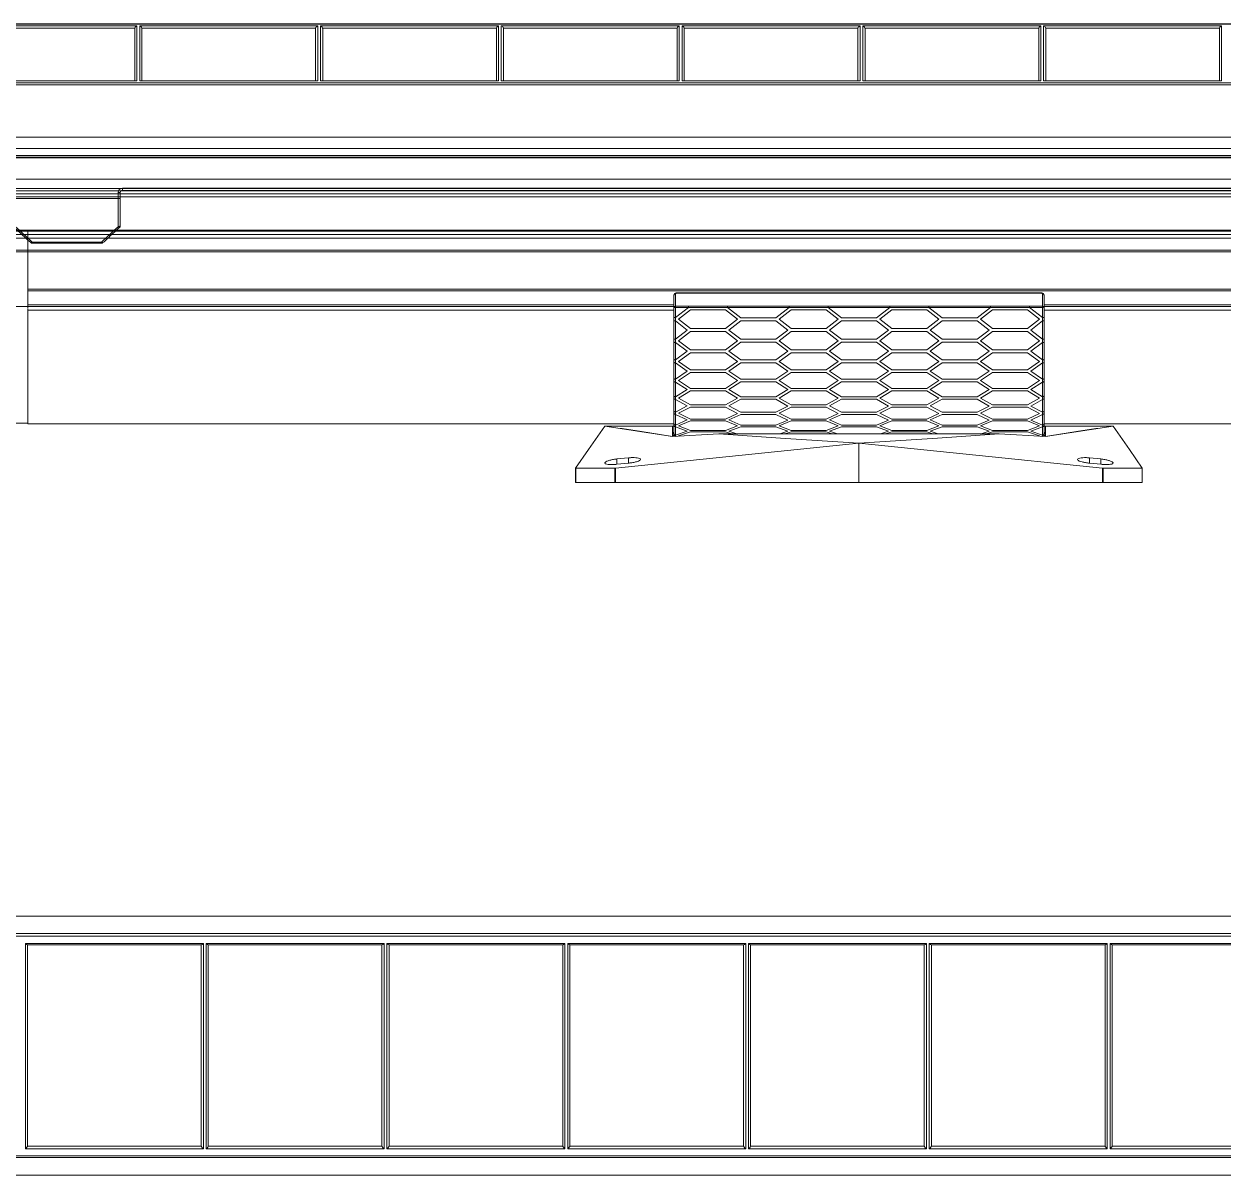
# Model space of a CAD drawing. Header units: inches. Extents: x 0.1 to 20.2, y 3.3 to 17.2.
# Drawn here: x 8.09 to 14.72, y 10.8 to 17.17 of the extents above; entities that cross this region are included whole.
import ezdxf

# ---------------------------------------------------------------- set-up
doc = ezdxf.new("R2010")
doc.units = ezdxf.units.IN
doc.header["$MEASUREMENT"] = 0
doc.layers.add('Asymetric', color=7, linetype='Continuous')
doc.layers.add('Graze 2.0 Int', color=7, linetype='Continuous')

msp = doc.modelspace()

# ---------------------------------------------------------------- linework, layer by layer
at = {"layer": 'Asymetric', "linetype": 'Continuous', "lineweight": 15}
for p, q in [((18.693016, 17.170579), (6.716639, 17.170579)), ((18.693016, 17.170176), (6.716639, 17.170176)), ((7.726481, 17.159627), (8.710733, 17.159627)), ((8.699324, 17.148218), (7.73789, 17.148218)), ((8.698922, 16.855322), (8.698922, 17.145054)), ((8.710733, 17.159627), (8.710733, 16.854919)), ((8.726481, 17.159627), (9.710733, 17.159627)), ((8.726481, 16.854919), (8.726481, 17.159627)), ((9.699324, 17.148218), (8.73789, 17.148218)), ((8.738292, 17.145054), (8.738292, 16.855322)), ((9.698922, 16.855322), (9.698922, 17.145054)), ((9.710733, 17.159627), (9.710733, 16.854919)), ((9.726481, 17.159627), (10.710733, 17.159627)), ((9.726481, 16.854919), (9.726481, 17.159627)), ((10.699325, 17.148218), (9.73789, 17.148218)), ((9.738292, 17.145054), (9.738292, 16.855322)), ((10.698922, 16.855322), (10.698922, 17.145054)), ((10.710733, 17.159627), (10.710733, 16.854919)), ((10.726481, 17.159627), (11.710733, 17.159627)), ((10.726481, 16.854919), (10.726481, 17.159627)), ((11.699324, 17.148218), (10.73789, 17.148218)), ((10.738292, 17.145054), (10.738292, 16.855322)), ((11.698922, 16.855322), (11.698922, 17.145054)), ((11.710733, 17.159627), (11.710733, 16.854919)), ((11.726481, 17.159627), (12.710733, 17.159627)), ((11.726481, 16.854919), (11.726481, 17.159627)), ((12.699324, 17.148218), (11.73789, 17.148218)), ((11.738292, 17.145054), (11.738292, 16.855322)), ((12.698922, 16.855322), (12.698922, 17.145054)), ((12.710733, 17.159627), (12.710733, 16.854919)), ((12.726481, 17.159627), (13.710733, 17.159627)), ((12.726481, 16.854919), (12.726481, 17.159627)), ((13.699325, 17.148218), (12.73789, 17.148218)), ((12.738292, 17.145054), (12.738292, 16.855322)), ((13.698922, 16.855322), (13.698922, 17.145054)), ((13.710733, 17.159627), (13.710733, 16.854919)), ((13.726481, 17.159627), (14.710733, 17.159627)), ((13.726481, 16.854919), (13.726481, 17.159627)), ((14.699324, 17.148218), (13.73789, 17.148218)), ((13.738292, 17.145054), (13.738292, 16.855322)), ((14.698922, 16.855322), (14.698922, 17.145054)), ((14.710733, 17.159627), (14.710733, 16.854919)), ((8.710733, 16.854919), (7.726481, 16.854919)), ((8.707676, 16.855322), (7.729538, 16.855322)), ((9.710733, 16.854919), (8.726481, 16.854919)), ((9.707676, 16.855322), (8.729538, 16.855322)), ((10.710733, 16.854919), (9.726481, 16.854919)), ((10.707676, 16.855322), (9.729538, 16.855322)), ((11.710733, 16.854919), (10.726481, 16.854919)), ((11.707676, 16.855322), (10.729538, 16.855322)), ((12.710733, 16.854919), (11.726481, 16.854919)), ((12.707676, 16.855322), (11.729538, 16.855322)), ((13.710733, 16.854919), (12.726481, 16.854919)), ((13.707676, 16.855322), (12.729538, 16.855322)), ((14.710733, 16.854919), (13.726481, 16.854919)), ((14.707676, 16.855322), (13.729538, 16.855322)), ((6.716639, 16.84437), (18.693016, 16.84437)), ((18.693016, 16.832961), (6.716639, 16.832961)), ((18.693016, 16.481067), (6.716639, 16.481067)), ((18.693016, 16.312225), (6.716639, 16.312225)), ((8.630123, 16.261389), (16.779532, 16.261389)), ((8.630123, 16.261389), (8.630123, 16.249578)), ((8.039473, 16.204089), (8.606501, 16.204089)), ((8.606501, 16.204089), (8.606501, 16.237767)), ((8.606501, 16.237767), (8.618312, 16.237767)), ((8.606501, 16.048316), (8.606501, 16.204089)), ((8.618312, 16.237767), (8.618312, 16.206442)), ((8.618312, 16.206442), (8.618312, 16.053277)), ((16.779532, 16.249578), (8.630123, 16.249578)), ((8.123036, 15.960248), (8.127094, 15.956517)), ((8.126554, 15.957156), (8.13098, 15.957156)), ((8.13098, 15.963768), (8.514994, 15.963768)), ((8.13098, 15.957156), (8.13098, 15.963768)), ((8.13098, 15.957156), (8.514994, 15.957156)), ((8.514994, 15.957156), (8.514994, 15.963768)), ((16.060398, 12.232676), (4.08402, 12.232676)), ((4.08402, 12.135914), (16.060398, 12.135914)), ((16.060398, 12.121046), (4.08402, 12.121046)), ((8.093863, 12.081676), (9.078115, 12.081676)), ((8.093863, 10.944491), (8.093863, 12.081676)), ((9.066706, 12.072922), (8.105271, 12.072922)), ((8.105674, 12.072922), (8.105674, 10.958956)), ((9.066304, 10.958956), (9.066304, 12.072922)), ((9.078115, 12.081676), (9.078115, 10.944491)), ((9.093863, 12.081676), (10.078115, 12.081676)), ((9.093863, 10.944491), (9.093863, 12.081676)), ((10.066706, 12.072922), (9.105271, 12.072922)), ((9.105674, 12.072922), (9.105674, 10.958956)), ((10.066304, 10.958956), (10.066304, 12.072922)), ((10.078115, 12.081676), (10.078115, 10.944491)), ((10.093863, 12.081676), (11.078115, 12.081676)), ((10.093863, 10.944491), (10.093863, 12.081676)), ((11.066706, 12.072922), (10.105271, 12.072922)), ((10.105674, 12.072922), (10.105674, 10.958956)), ((11.066304, 10.958956), (11.066304, 12.072922)), ((11.078115, 12.081676), (11.078115, 10.944491)), ((11.093863, 12.081676), (12.078114, 12.081676)), ((11.093863, 10.944491), (11.093863, 12.081676)), ((12.066706, 12.072922), (11.105271, 12.072922)), ((11.105674, 12.072922), (11.105674, 10.958956)), ((12.066304, 10.958956), (12.066304, 12.072922)), ((12.078114, 12.081676), (12.078114, 10.944491)), ((12.093863, 12.081676), (13.078115, 12.081676)), ((12.093863, 10.944491), (12.093863, 12.081676)), ((13.066706, 12.072922), (12.105271, 12.072922)), ((12.105674, 12.072922), (12.105674, 10.958956)), ((13.066303, 10.958956), (13.066303, 12.072922)), ((13.078115, 12.081676), (13.078115, 10.944491)), ((13.093863, 12.081676), (14.078115, 12.081676)), ((13.093863, 10.944491), (13.093863, 12.081676)), ((14.066706, 12.072922), (13.105271, 12.072922)), ((13.105674, 12.072922), (13.105674, 10.958956)), ((14.066304, 10.958956), (14.066304, 12.072922)), ((14.078115, 12.081676), (14.078115, 10.944491)), ((14.093863, 12.081676), (15.078114, 12.081676)), ((14.093863, 10.944491), (14.093863, 12.081676)), ((15.066706, 12.072922), (14.105271, 12.072922)), ((14.105673, 12.072922), (14.105673, 10.958956)), ((9.078115, 10.944491), (8.093863, 10.944491)), ((8.105674, 10.959359), (9.066304, 10.959359)), ((10.078115, 10.944491), (9.093863, 10.944491)), ((9.105674, 10.959359), (10.066304, 10.959359)), ((11.078115, 10.944491), (10.093863, 10.944491)), ((10.105674, 10.959359), (11.066304, 10.959359)), ((12.078114, 10.944491), (11.093863, 10.944491)), ((11.105674, 10.959359), (12.066304, 10.959359)), ((13.078115, 10.944491), (12.093863, 10.944491)), ((12.105674, 10.959359), (13.066303, 10.959359)), ((14.078115, 10.944491), (13.093863, 10.944491)), ((13.105674, 10.959359), (14.066304, 10.959359)), ((15.078114, 10.944491), (14.093863, 10.944491)), ((14.105673, 10.959359), (15.066303, 10.959359)), ((4.08402, 10.905121), (16.060398, 10.905121)), ((16.060398, 10.896367), (4.08402, 10.896367)), ((16.060398, 10.799605), (4.08402, 10.799605))]:
    msp.add_line(p, q, dxfattribs=at)
at = {"layer": 'Asymetric', "linetype": 'Continuous', "lineweight": 15, "flags": 128}
for points in [[(8.606501, 16.048316), (8.608805, 16.048411), (8.611021, 16.048694), (8.613063, 16.049152), (8.614853, 16.049769), (8.616321, 16.050521), (8.617413, 16.051378), (8.618085, 16.052309), (8.618312, 16.053277)], [(8.614537, 16.044621), (8.613931, 16.044326), (8.612902, 16.044362), (8.61158, 16.044808), (8.610022, 16.045644), (8.608303, 16.046831), (8.606501, 16.048316)], [(8.123008, 15.960251), (8.123606, 15.959948), (8.124635, 15.959951), (8.125952, 15.960361), (8.127496, 15.961161), (8.129198, 15.962314), (8.13098, 15.963768)], [(8.522966, 15.960251), (8.522368, 15.959948), (8.521339, 15.959951), (8.520022, 15.960361), (8.518478, 15.961161), (8.516776, 15.962314), (8.514994, 15.963768)]]:
    msp.add_lwpolyline(points, dxfattribs=at)
at = {"layer": 'Asymetric', "linetype": 'Continuous', "lineweight": 15}
for centre, radius, start, end in [((8.630123, 16.237767), 0.023622, 90, 180), ((8.630123, 16.237767), 0.011811, 90, 180), ((8.606501, 16.053277), 0.011811, 312.8724381, 0), ((8.13098, 15.968967), 0.011811, 227.5606564, 270), ((8.514994, 15.968967), 0.011811, 270, 312.4393436)]:
    msp.add_arc(centre, radius, start, end, dxfattribs=at)
for centre, major_axis, ratio, start_param, end_param in [((8.710733, 17.145054), (0, -0.012228), 0.96592583, 4.45058959, 4.71238898), ((8.710733, 17.148218), (0.00937, 0.00937), 0.76732699, 0.91629786, 2.2252948), ((8.726481, 17.148218), (-0.00937, 0.00937), 0.76732699, 4.05789051, 5.36688745), ((8.726481, 17.145054), (0, 0.012228), 0.96592583, 4.71238898, 4.97418837), ((9.710733, 17.145054), (0, -0.012228), 0.96592583, 4.45058959, 4.71238898), ((9.710733, 17.148218), (0.00937, 0.00937), 0.76732699, 0.91629786, 2.2252948), ((9.726481, 17.148218), (-0.00937, 0.00937), 0.76732699, 4.05789051, 5.36688745), ((9.726481, 17.145054), (0, 0.012228), 0.96592583, 4.71238898, 4.97418837), ((10.710733, 17.145054), (0, -0.012228), 0.96592583, 4.45058959, 4.71238898), ((10.710733, 17.148218), (0.00937, 0.00937), 0.76732699, 0.91629786, 2.2252948), ((10.726481, 17.148218), (-0.00937, 0.00937), 0.76732699, 4.05789051, 5.36688745), ((10.726481, 17.145054), (0, 0.012228), 0.96592583, 4.71238898, 4.97418837), ((11.710733, 17.145054), (0, -0.012228), 0.96592583, 4.45058959, 4.71238898), ((11.710733, 17.148218), (0.00937, 0.00937), 0.76732699, 0.91629786, 2.2252948), ((11.726481, 17.148218), (-0.00937, 0.00937), 0.76732699, 4.05789051, 5.36688745), ((11.726481, 17.145054), (0, 0.012228), 0.96592583, 4.71238898, 4.97418837), ((12.710733, 17.145054), (0, -0.012228), 0.96592583, 4.45058959, 4.71238898), ((12.710733, 17.148218), (0.00937, 0.00937), 0.76732699, 0.91629786, 2.2252948), ((12.726481, 17.148218), (-0.00937, 0.00937), 0.76732699, 4.05789051, 5.36688745), ((12.726481, 17.145054), (0, 0.012228), 0.96592583, 4.71238898, 4.97418837), ((13.710733, 17.145054), (0, -0.012228), 0.96592583, 4.45058959, 4.71238898), ((13.710733, 17.148218), (0.00937, 0.00937), 0.76732699, 0.91629786, 2.2252948), ((13.726481, 17.148218), (-0.00937, 0.00937), 0.76732699, 4.05789051, 5.36688745), ((13.726481, 17.145054), (0, 0.012228), 0.96592583, 4.71238898, 4.97418837), ((14.710733, 17.145054), (0, -0.012228), 0.96592583, 4.45058959, 4.71238898), ((14.710733, 17.148218), (0.00937, 0.00937), 0.76732699, 0.91629786, 2.2252948), ((8.710733, 16.843511), (-0.00937, 0.00937), 0.76732699, 5.36688745, 5.62868684), ((8.726481, 16.843511), (0.00937, 0.00937), 0.76732699, 0.65449847, 0.91629786), ((9.710733, 16.843511), (-0.00937, 0.00937), 0.76732699, 5.36688745, 5.62868684), ((9.726481, 16.843511), (0.00937, 0.00937), 0.76732699, 0.65449847, 0.91629786), ((10.710733, 16.843511), (-0.00937, 0.00937), 0.76732699, 5.36688745, 5.62868684), ((10.726481, 16.843511), (0.00937, 0.00937), 0.76732699, 0.65449847, 0.91629786), ((11.710733, 16.843511), (-0.00937, 0.00937), 0.76732699, 5.36688745, 5.62868684), ((11.726481, 16.843511), (0.00937, 0.00937), 0.76732699, 0.65449847, 0.91629786), ((12.710733, 16.843511), (-0.00937, 0.00937), 0.76732699, 5.36688745, 5.62868684), ((12.726481, 16.843511), (0.00937, 0.00937), 0.76732699, 0.65449847, 0.91629786), ((13.710733, 16.843511), (-0.00937, 0.00937), 0.76732699, 5.36688745, 5.62868684), ((13.726481, 16.843511), (0.00937, 0.00937), 0.76732699, 0.65449847, 0.91629786), ((14.710733, 16.843511), (-0.00937, 0.00937), 0.76732699, 5.36688745, 5.62868684), ((8.922165, 17.812713), (-3.971093, 3.985118), 0.33459366, 1.68243403, 1.70472863), ((7.72381, 17.812713), (3.971093, 3.985118), 0.33459366, 4.57845667, 4.60075128), ((8.093863, 12.084733), (0.01171, -0.01171), 0.1316525, 4.84328867, 6.15228561), ((9.078115, 12.084733), (0.01171, 0.01171), 0.1316525, 3.27249235, 4.58148929), ((9.093863, 12.084733), (0.01171, -0.01171), 0.1316525, 4.84328867, 6.15228561), ((10.078115, 12.084733), (0.01171, 0.01171), 0.1316525, 3.27249235, 4.58148929), ((10.093863, 12.084733), (0.01171, -0.01171), 0.1316525, 4.84328867, 6.15228561), ((11.078115, 12.084733), (0.01171, 0.01171), 0.1316525, 3.27249235, 4.58148929), ((11.093863, 12.084733), (0.01171, -0.01171), 0.1316525, 4.84328867, 6.15228561), ((12.078115, 12.084733), (0.01171, 0.01171), 0.1316525, 3.27249235, 4.58148929), ((12.093863, 12.084733), (0.01171, -0.01171), 0.1316525, 4.84328867, 6.15228561), ((13.078115, 12.084733), (0.01171, 0.01171), 0.1316525, 3.27249235, 4.58148929), ((13.093863, 12.084733), (0.01171, -0.01171), 0.1316525, 4.84328867, 6.15228561), ((14.078115, 12.084733), (0.01171, 0.01171), 0.1316525, 3.27249235, 4.58148929), ((14.093863, 12.084733), (0.01171, -0.01171), 0.1316525, 4.84328867, 6.15228561), ((8.093863, 10.947548), (0.01171, 0.01171), 0.1316525, 4.58148929, 6.15228561), ((9.078115, 10.947548), (0.01171, -0.01171), 0.1316525, 3.27249235, 4.84328867), ((9.093863, 10.947548), (0.01171, 0.01171), 0.1316525, 4.58148929, 6.15228561), ((10.078115, 10.947548), (0.01171, -0.01171), 0.1316525, 3.27249235, 4.84328867), ((10.093863, 10.947548), (0.01171, 0.01171), 0.1316525, 4.58148929, 6.15228561), ((11.078115, 10.947548), (0.01171, -0.01171), 0.1316525, 3.27249235, 4.84328867), ((11.093863, 10.947548), (0.01171, 0.01171), 0.1316525, 4.58148929, 6.15228561), ((12.078115, 10.947548), (0.01171, -0.01171), 0.1316525, 3.27249235, 4.84328867), ((12.093863, 10.947548), (0.01171, 0.01171), 0.1316525, 4.58148929, 6.15228561), ((13.078115, 10.947548), (0.01171, -0.01171), 0.1316525, 3.27249235, 4.84328867), ((13.093863, 10.947548), (0.01171, 0.01171), 0.1316525, 4.58148929, 6.15228561), ((14.078115, 10.947548), (0.01171, -0.01171), 0.1316525, 3.27249235, 4.84328867), ((14.093863, 10.947548), (0.01171, 0.01171), 0.1316525, 4.58148929, 6.15228561)]:
    msp.add_ellipse(centre, major_axis=major_axis, ratio=ratio, start_param=start_param, end_param=end_param, dxfattribs=at)
for points, knots in [([(8.606501, 16.204089), (8.609651, 16.204089), (8.612723, 16.20435), (8.617057, 16.205221), (8.618312, 16.205835), (8.618312, 16.206442)], [0, 0, 0, 0, 0.5, 0.5, 1, 1, 1, 1]), ([(8.031437, 16.044621), (8.039054, 16.037556), (8.069547, 16.009275), (8.100093, 15.981264), (8.123009, 15.96025)], [0, 0, 0, 0, 0.2497908, 1, 1, 1, 1]), ([(8.522965, 15.96025), (8.53061, 15.967247), (8.561164, 15.995213), (8.591666, 16.023449), (8.614537, 16.044621)], [0, 0, 0, 0, 0.25020742, 1, 1, 1, 1])]:
    msp.add_open_spline(points, degree=3, knots=knots, dxfattribs=at)
at = {"layer": 'Graze 2.0 Int', "color": 253, "linetype": 'Continuous', "lineweight": 15}
for p, q in [((18.620182, 16.54444), (6.789473, 16.54444)), ((18.624119, 16.43267), (6.785536, 16.43267)), ((18.624119, 16.429637), (6.785536, 16.429637)), ((6.789473, 16.442616), (18.620182, 16.442616)), ((6.785536, 16.259283), (18.624119, 16.259283)), ((18.624119, 16.246825), (6.785536, 16.246825)), ((6.785536, 16.229527), (18.624119, 16.229527)), ((18.624119, 16.214265), (6.785536, 16.214265)), ((18.624119, 16.028572), (6.785536, 16.028572)), ((8.027662, 16.023144), (8.106402, 16.023144)), ((8.04341, 16.004695), (8.106402, 16.004695)), ((8.106402, 15.984783), (8.04341, 15.984783)), ((8.106402, 16.023144), (8.106402, 16.028572)), ((8.106402, 16.023144), (17.303253, 16.023144)), ((8.106402, 16.023144), (8.106402, 16.004695)), ((8.106402, 16.004695), (8.106402, 15.984783)), ((8.106402, 16.004695), (17.303253, 16.004695)), ((8.106402, 15.984783), (8.106402, 15.918063)), ((17.303253, 15.984783), (8.106402, 15.984783)), ((8.106402, 15.918063), (8.106402, 15.984783)), ((8.04341, 15.918063), (8.106402, 15.918063)), ((8.106402, 15.90863), (8.04341, 15.90863)), ((8.106402, 15.918063), (8.106402, 15.90863)), ((8.106402, 15.918063), (17.303253, 15.918063)), ((8.106402, 15.90863), (8.106402, 15.607432)), ((17.303253, 15.90863), (8.106402, 15.90863)), ((8.106402, 15.70192), (8.106402, 15.90863)), ((17.303253, 15.70192), (8.106402, 15.70192)), ((17.303253, 15.694046), (8.106402, 15.694046)), ((11.681206, 15.602247), (11.681206, 15.670424)), ((11.693017, 15.680965), (11.68908, 15.677028)), ((11.68908, 15.677028), (11.68908, 15.608851)), ((11.693017, 15.682235), (11.693017, 15.680965)), ((11.693017, 15.682235), (13.716639, 15.682235)), ((13.716639, 15.680965), (11.693017, 15.680965)), ((13.716639, 15.682235), (13.716639, 15.680965)), ((13.720576, 15.677028), (13.716639, 15.680965)), ((13.720576, 15.608851), (13.720576, 15.677028)), ((13.72845, 15.670424), (13.72845, 15.602247)), ((8.04341, 15.607432), (8.106402, 15.607432)), ((11.681206, 15.615306), (8.106402, 15.615306)), ((8.106402, 15.595599), (8.106402, 15.607432)), ((8.106402, 15.607432), (11.681206, 15.607432)), ((8.106402, 15.587132), (8.106402, 15.592627)), ((8.106402, 15.587132), (8.106402, 14.957826)), ((11.681206, 15.587132), (8.106402, 15.587132)), ((11.681206, 15.546432), (11.681206, 15.602247)), ((11.68908, 15.602094), (11.68908, 15.608851)), ((11.68908, 15.608851), (11.762189, 15.608851)), ((11.762189, 15.602094), (11.68908, 15.602094)), ((11.68908, 15.602094), (11.68908, 15.545713)), ((11.68908, 15.545713), (11.762189, 15.602094)), ((11.70575, 15.536297), (11.772415, 15.587661)), ((11.762189, 15.602094), (11.762189, 15.608851)), ((11.762189, 15.608851), (11.976693, 15.608851)), ((11.976693, 15.602094), (11.762189, 15.602094)), ((11.772415, 15.587661), (11.966466, 15.587661)), ((11.966466, 15.587661), (12.033335, 15.536142)), ((11.976693, 15.602094), (11.976693, 15.608851)), ((11.976693, 15.608851), (12.319113, 15.608851)), ((12.319113, 15.602094), (11.976693, 15.602094)), ((11.976693, 15.602094), (12.050813, 15.544936)), ((12.244995, 15.544936), (12.319113, 15.602094)), ((12.262674, 15.536297), (12.32934, 15.587661)), ((12.319113, 15.608851), (12.533618, 15.608851)), ((12.319113, 15.608851), (12.319113, 15.602094)), ((12.533618, 15.602094), (12.319113, 15.602094)), ((12.32934, 15.587661), (12.523391, 15.587661)), ((12.523391, 15.587661), (12.59026, 15.536142)), ((12.533618, 15.608851), (12.876031, 15.608851)), ((12.533618, 15.608851), (12.533618, 15.602094)), ((12.876031, 15.602094), (12.533618, 15.602094)), ((12.533618, 15.602094), (12.607737, 15.544936)), ((12.801919, 15.544936), (12.876031, 15.602094)), ((12.819598, 15.536297), (12.886257, 15.587661)), ((12.876031, 15.608851), (12.876031, 15.602094)), ((12.876031, 15.608851), (13.090542, 15.608851)), ((13.090542, 15.602094), (12.876031, 15.602094)), ((12.886257, 15.587661), (13.080315, 15.587661)), ((13.080315, 15.587661), (13.147178, 15.536142)), ((13.090542, 15.608851), (13.090542, 15.602094)), ((13.090542, 15.608851), (13.432955, 15.608851)), ((13.432955, 15.602094), (13.090542, 15.602094)), ((13.090542, 15.602094), (13.164655, 15.544936)), ((13.358836, 15.544936), (13.432955, 15.602094)), ((13.376516, 15.536297), (13.443182, 15.587661)), ((13.432955, 15.608851), (13.432955, 15.602094)), ((13.432955, 15.608851), (13.647466, 15.608851)), ((13.647466, 15.602094), (13.432955, 15.602094)), ((13.443182, 15.587661), (13.637239, 15.587661)), ((13.637239, 15.587661), (13.704102, 15.536142)), ((13.647466, 15.608851), (13.720576, 15.608851)), ((13.647466, 15.608851), (13.647466, 15.602094)), ((13.720576, 15.602094), (13.647466, 15.602094)), ((13.647466, 15.602094), (13.720576, 15.545709)), ((13.720576, 15.608851), (13.720576, 15.602094)), ((13.720576, 15.545709), (13.720576, 15.602094)), ((17.303253, 15.615306), (13.72845, 15.615306)), ((13.72845, 15.607432), (17.303253, 15.607432)), ((13.72845, 15.602247), (13.72845, 15.546428)), ((17.303253, 15.587132), (13.72845, 15.587132)), ((11.681206, 15.527801), (11.681206, 15.546432)), ((11.681206, 15.428481), (11.681206, 15.527801)), ((11.68908, 15.545713), (11.68908, 15.526893)), ((11.755137, 15.476426), (11.68908, 15.526893)), ((11.68908, 15.526893), (11.68908, 15.426564)), ((11.772814, 15.484975), (11.70575, 15.536297)), ((12.033335, 15.536142), (11.966466, 15.484975)), ((11.98431, 15.476427), (12.050976, 15.527357)), ((12.050813, 15.544936), (12.244995, 15.544936)), ((12.050976, 15.527357), (12.245027, 15.527357)), ((12.245027, 15.527357), (12.311877, 15.476287)), ((12.329739, 15.484975), (12.262674, 15.536297)), ((12.59026, 15.536142), (12.523391, 15.484975)), ((12.541234, 15.476427), (12.6079, 15.527357)), ((12.607737, 15.544936), (12.801919, 15.544936)), ((12.6079, 15.527357), (12.801952, 15.527357)), ((12.801952, 15.527357), (12.8688, 15.476289)), ((12.886663, 15.484975), (12.819598, 15.536297)), ((13.147178, 15.536142), (13.080315, 15.484975)), ((13.098159, 15.476427), (13.164824, 15.527357)), ((13.164655, 15.544936), (13.358836, 15.544936)), ((13.164824, 15.527357), (13.358875, 15.527357)), ((13.358875, 15.527357), (13.425723, 15.476289)), ((13.443588, 15.484975), (13.376516, 15.536297)), ((13.704102, 15.536142), (13.637239, 15.484975)), ((13.720576, 15.526587), (13.654717, 15.476274)), ((13.720576, 15.526587), (13.720576, 15.545709)), ((13.720576, 15.42656), (13.720576, 15.526587)), ((13.72845, 15.546428), (13.72845, 15.527499)), ((13.72845, 15.527499), (13.72845, 15.428477)), ((11.68908, 15.426564), (11.755137, 15.476426)), ((11.70575, 15.417401), (11.772415, 15.467589)), ((11.772415, 15.467589), (11.966466, 15.467589)), ((11.966466, 15.484975), (11.772814, 15.484975)), ((11.966466, 15.467589), (12.033335, 15.417252)), ((12.051375, 15.425808), (11.98431, 15.476427)), ((12.311877, 15.476287), (12.244995, 15.425808)), ((12.262691, 15.417389), (12.329373, 15.467589)), ((12.329373, 15.467589), (12.523392, 15.467589)), ((12.523391, 15.484975), (12.329739, 15.484975)), ((12.523392, 15.467589), (12.59026, 15.417252)), ((12.608299, 15.425808), (12.541234, 15.476427)), ((12.8688, 15.476289), (12.801919, 15.425808)), ((12.819615, 15.417389), (12.886297, 15.467589)), ((12.886297, 15.467589), (13.080316, 15.467589)), ((13.080315, 15.484975), (12.886663, 15.484975)), ((13.080316, 15.467589), (13.147178, 15.417252)), ((13.165224, 15.425808), (13.098159, 15.476427)), ((13.425723, 15.476289), (13.358837, 15.425808)), ((13.376536, 15.417387), (13.443221, 15.467589)), ((13.443221, 15.467589), (13.63724, 15.467589)), ((13.637239, 15.484975), (13.443588, 15.484975)), ((13.63724, 15.467589), (13.704102, 15.417252)), ((13.654717, 15.476274), (13.720576, 15.42656)), ((11.681206, 15.410369), (11.681206, 15.428481)), ((11.681206, 15.315017), (11.681206, 15.410369)), ((11.68908, 15.426564), (11.68908, 15.408269)), ((11.755138, 15.359561), (11.68908, 15.408269)), ((11.68908, 15.408269), (11.68908, 15.311948)), ((11.772814, 15.367776), (11.70575, 15.417401)), ((12.033335, 15.417252), (11.966466, 15.367776)), ((11.98431, 15.359562), (12.050976, 15.40872)), ((12.050976, 15.40872), (12.245027, 15.40872)), ((12.244995, 15.425808), (12.051375, 15.425808)), ((12.245027, 15.40872), (12.311879, 15.359428)), ((12.329739, 15.367776), (12.262691, 15.417389)), ((12.59026, 15.417252), (12.523391, 15.367776)), ((12.541234, 15.359562), (12.6079, 15.40872)), ((12.6079, 15.40872), (12.801952, 15.40872)), ((12.801919, 15.425808), (12.608299, 15.425808)), ((12.801952, 15.40872), (12.8688, 15.35943)), ((12.886663, 15.367776), (12.819615, 15.417389)), ((13.147178, 15.417252), (13.080315, 15.367776)), ((13.098159, 15.359562), (13.164824, 15.40872)), ((13.164824, 15.40872), (13.358876, 15.40872)), ((13.358837, 15.425808), (13.165224, 15.425808)), ((13.358876, 15.40872), (13.425725, 15.35943)), ((13.443588, 15.367776), (13.376536, 15.417387)), ((13.704102, 15.417252), (13.637239, 15.367776)), ((13.720576, 15.407973), (13.654717, 15.359415)), ((13.720576, 15.407973), (13.720576, 15.42656)), ((13.720576, 15.311945), (13.720576, 15.407973)), ((13.72845, 15.428477), (13.72845, 15.410076)), ((13.72845, 15.410076), (13.72845, 15.315014)), ((11.68908, 15.311948), (11.755138, 15.359561)), ((11.70575, 15.303258), (11.772415, 15.351087)), ((11.772415, 15.351087), (11.966466, 15.351087)), ((11.966466, 15.367776), (11.772814, 15.367776)), ((11.966466, 15.351087), (12.033335, 15.303115)), ((12.051375, 15.31123), (11.98431, 15.359562)), ((12.311879, 15.359428), (12.244995, 15.31123)), ((12.26269, 15.303246), (12.329373, 15.351087)), ((12.329373, 15.351087), (12.523391, 15.351087)), ((12.523391, 15.367776), (12.329739, 15.367776)), ((12.523391, 15.351087), (12.59026, 15.303115)), ((12.608299, 15.31123), (12.541234, 15.359562)), ((12.8688, 15.35943), (12.801919, 15.31123)), ((12.819614, 15.303246), (12.886297, 15.351087)), ((12.886297, 15.351087), (13.080315, 15.351087)), ((13.080315, 15.367776), (12.886663, 15.367776)), ((13.080315, 15.351087), (13.147178, 15.303115)), ((13.165224, 15.31123), (13.098159, 15.359562)), ((13.425725, 15.35943), (13.358836, 15.31123)), ((13.376535, 15.303244), (13.443221, 15.351087)), ((13.443221, 15.351087), (13.637239, 15.351087)), ((13.637239, 15.367776), (13.443588, 15.367776)), ((13.637239, 15.351087), (13.704102, 15.303115)), ((13.654717, 15.359415), (13.720576, 15.311945)), ((11.681206, 15.297856), (11.681206, 15.315017)), ((11.681206, 15.208746), (11.681206, 15.297856)), ((11.68908, 15.311948), (11.68908, 15.294613)), ((11.755138, 15.248824), (11.68908, 15.294613)), ((11.68908, 15.294613), (11.68908, 15.204599)), ((11.772814, 15.256509), (11.70575, 15.303258)), ((11.966466, 15.256509), (11.772814, 15.256509)), ((12.033335, 15.303115), (11.966466, 15.256509)), ((11.98431, 15.248825), (12.050976, 15.29504)), ((12.050976, 15.29504), (12.245027, 15.29504)), ((12.244995, 15.31123), (12.051375, 15.31123)), ((12.245027, 15.29504), (12.311879, 15.2487)), ((12.329739, 15.256509), (12.26269, 15.303246)), ((12.523391, 15.256509), (12.329739, 15.256509)), ((12.59026, 15.303115), (12.523391, 15.256509)), ((12.541234, 15.248825), (12.6079, 15.29504)), ((12.6079, 15.29504), (12.801952, 15.29504)), ((12.801919, 15.31123), (12.608299, 15.31123)), ((12.801952, 15.29504), (12.8688, 15.248701)), ((12.886663, 15.256509), (12.819614, 15.303246)), ((13.080315, 15.256509), (12.886663, 15.256509)), ((13.147178, 15.303115), (13.080315, 15.256509)), ((13.098159, 15.248825), (13.164824, 15.29504)), ((13.164824, 15.29504), (13.358876, 15.29504)), ((13.358836, 15.31123), (13.165224, 15.31123)), ((13.358876, 15.29504), (13.425725, 15.248702)), ((13.443588, 15.256509), (13.376535, 15.303244)), ((13.637239, 15.256509), (13.443588, 15.256509)), ((13.704102, 15.303115), (13.637239, 15.256509)), ((13.720576, 15.294333), (13.654717, 15.248688)), ((13.720576, 15.294333), (13.720576, 15.311945)), ((13.720576, 15.204596), (13.720576, 15.294333)), ((13.72845, 15.315014), (13.72845, 15.297579)), ((13.72845, 15.297579), (13.72845, 15.208743)), ((11.681206, 15.192945), (11.681206, 15.208746)), ((11.681206, 15.112205), (11.681206, 15.192945)), ((11.68908, 15.204599), (11.755138, 15.248824)), ((11.68908, 15.204599), (11.68908, 15.188638)), ((11.70575, 15.196588), (11.772415, 15.240913)), ((11.772814, 15.153834), (11.70575, 15.196588)), ((11.772415, 15.240913), (11.966466, 15.240913)), ((11.966466, 15.240913), (12.033335, 15.196456)), ((12.033335, 15.196456), (11.966466, 15.153834)), ((12.051375, 15.203937), (11.98431, 15.248825)), ((11.98431, 15.146862), (12.050976, 15.189029)), ((12.050976, 15.189029), (12.245027, 15.189029)), ((12.244995, 15.203937), (12.051375, 15.203937)), ((12.311879, 15.2487), (12.244995, 15.203937)), ((12.245027, 15.189029), (12.311879, 15.146749)), ((12.26269, 15.196577), (12.329373, 15.240913)), ((12.329739, 15.153834), (12.26269, 15.196577)), ((12.329373, 15.240913), (12.523391, 15.240913)), ((12.523391, 15.240913), (12.59026, 15.196456)), ((12.59026, 15.196456), (12.523392, 15.153834)), ((12.608299, 15.203937), (12.541234, 15.248825)), ((12.541234, 15.146862), (12.6079, 15.189029)), ((12.6079, 15.189029), (12.801951, 15.189029)), ((12.801919, 15.203937), (12.608299, 15.203937)), ((12.8688, 15.248701), (12.801919, 15.203937)), ((12.801951, 15.189029), (12.8688, 15.146751)), ((12.819614, 15.196577), (12.886297, 15.240913)), ((12.886663, 15.153834), (12.819614, 15.196577)), ((12.886297, 15.240913), (13.080315, 15.240913)), ((13.080315, 15.240913), (13.147178, 15.196456)), ((13.147178, 15.196456), (13.080316, 15.153834)), ((13.165224, 15.203937), (13.098159, 15.248825)), ((13.098159, 15.146862), (13.164824, 15.189029)), ((13.164824, 15.189029), (13.358876, 15.189029)), ((13.358836, 15.203937), (13.165224, 15.203937)), ((13.425725, 15.248702), (13.358836, 15.203937)), ((13.358876, 15.189029), (13.425724, 15.146751)), ((13.376535, 15.196575), (13.443221, 15.240913)), ((13.443588, 15.153834), (13.376535, 15.196575)), ((13.443221, 15.240913), (13.637239, 15.240913)), ((13.637239, 15.240913), (13.704102, 15.196456)), ((13.704102, 15.196456), (13.63724, 15.153834)), ((13.654717, 15.248688), (13.720576, 15.204596)), ((13.720576, 15.18838), (13.720576, 15.204596)), ((13.72845, 15.208743), (13.72845, 15.192691)), ((13.72845, 15.192691), (13.72845, 15.112203)), ((11.755137, 15.146861), (11.68908, 15.188638)), ((11.68908, 15.188638), (11.68908, 15.107077)), ((11.68908, 15.107077), (11.755137, 15.146861)), ((11.70575, 15.099936), (11.772415, 15.139702)), ((11.772415, 15.139702), (11.966466, 15.139702)), ((11.966466, 15.153834), (11.772814, 15.153834)), ((11.966466, 15.139702), (12.033335, 15.099819)), ((12.051375, 15.106487), (11.98431, 15.146862)), ((12.311879, 15.146749), (12.244995, 15.106487)), ((12.26269, 15.099926), (12.329373, 15.139702)), ((12.329373, 15.139702), (12.523391, 15.139702)), ((12.523392, 15.153834), (12.329739, 15.153834)), ((12.523391, 15.139702), (12.59026, 15.099819)), ((12.608299, 15.106487), (12.541234, 15.146862)), ((12.8688, 15.146751), (12.801919, 15.106487)), ((12.819614, 15.099926), (12.886297, 15.139702)), ((12.886297, 15.139702), (13.080315, 15.139702)), ((13.080316, 15.153834), (12.886663, 15.153834)), ((13.080315, 15.139702), (13.147178, 15.099819)), ((13.165224, 15.106487), (13.098159, 15.146862)), ((13.425724, 15.146751), (13.358836, 15.106487)), ((13.376535, 15.099924), (13.443221, 15.139702)), ((13.443221, 15.139702), (13.637239, 15.139702)), ((13.63724, 15.153834), (13.443588, 15.153834)), ((13.637239, 15.139702), (13.704102, 15.099819)), ((13.720576, 15.18838), (13.654717, 15.146738)), ((13.654717, 15.146738), (13.720576, 15.107075)), ((13.720576, 15.107075), (13.720576, 15.18838)), ((11.681206, 15.098139), (11.681206, 15.112205)), ((11.681206, 15.02768), (11.681206, 15.098139)), ((11.68908, 15.107077), (11.68908, 15.092868)), ((11.755138, 15.05609), (11.68908, 15.092868)), ((11.68908, 15.092868), (11.68908, 15.021694)), ((11.68908, 15.021694), (11.755138, 15.05609)), ((11.772814, 15.062183), (11.70575, 15.099936)), ((11.966466, 15.062183), (11.772814, 15.062183)), ((12.033335, 15.099819), (11.966466, 15.062183)), ((11.98431, 15.056091), (12.050976, 15.093216)), ((12.051375, 15.021188), (11.98431, 15.056091)), ((12.050976, 15.093216), (12.245027, 15.093216)), ((12.244995, 15.106487), (12.051375, 15.106487)), ((12.245027, 15.093216), (12.311879, 15.055992)), ((12.329739, 15.062183), (12.26269, 15.099926)), ((12.523391, 15.062183), (12.329739, 15.062183)), ((12.59026, 15.099819), (12.523391, 15.062183)), ((12.541234, 15.056091), (12.6079, 15.093216)), ((12.608299, 15.021188), (12.541234, 15.056091)), ((12.6079, 15.093216), (12.801952, 15.093216)), ((12.801919, 15.106487), (12.608299, 15.106487)), ((12.801952, 15.093216), (12.8688, 15.055993)), ((12.886663, 15.062183), (12.819614, 15.099926)), ((13.080315, 15.062183), (12.886663, 15.062183)), ((13.147178, 15.099819), (13.080315, 15.062183)), ((13.098159, 15.056091), (13.164824, 15.093216)), ((13.165224, 15.021188), (13.098159, 15.056091)), ((13.164824, 15.093216), (13.358876, 15.093216)), ((13.358836, 15.106487), (13.165224, 15.106487)), ((13.358876, 15.093216), (13.425725, 15.055994)), ((13.443588, 15.062183), (13.376535, 15.099924)), ((13.637239, 15.062183), (13.443588, 15.062183)), ((13.704102, 15.099819), (13.637239, 15.062183)), ((13.720576, 15.09264), (13.654717, 15.055983)), ((13.720576, 15.09264), (13.720576, 15.107075)), ((13.720576, 15.021691), (13.720576, 15.09264)), ((13.72845, 15.112203), (13.72845, 15.097913)), ((13.72845, 15.097913), (13.72845, 15.027677)), ((11.681206, 15.015683), (11.681206, 15.02768)), ((11.681206, 14.957191), (11.681206, 15.015683)), ((11.68908, 15.021694), (11.68908, 15.009575)), ((11.755137, 14.978676), (11.68908, 15.009575)), ((11.68908, 15.009575), (11.68908, 14.950489)), ((11.70575, 15.015591), (11.772415, 15.049853)), ((11.772814, 14.983745), (11.70575, 15.015591)), ((11.772415, 15.049853), (11.966466, 15.049853)), ((11.966466, 15.049853), (12.033335, 15.015491)), ((12.033335, 15.015491), (11.966466, 14.983745)), ((11.98431, 14.978676), (12.050976, 15.009871)), ((12.050976, 15.009871), (12.245027, 15.009871)), ((12.244995, 15.021188), (12.051375, 15.021188)), ((12.311879, 15.055992), (12.244995, 15.021188)), ((12.245027, 15.009871), (12.311877, 14.978594)), ((12.26269, 15.015582), (12.329373, 15.049853)), ((12.329739, 14.983745), (12.26269, 15.015582)), ((12.329373, 15.049853), (12.523391, 15.049853)), ((12.523391, 15.049853), (12.59026, 15.015491)), ((12.59026, 15.015491), (12.523391, 14.983745)), ((12.541234, 14.978676), (12.6079, 15.009871)), ((12.6079, 15.009871), (12.801952, 15.009871)), ((12.801919, 15.021188), (12.608299, 15.021188)), ((12.8688, 15.055993), (12.801919, 15.021188)), ((12.801952, 15.009871), (12.8688, 14.978596)), ((12.819614, 15.015582), (12.886297, 15.049853)), ((12.886663, 14.983745), (12.819614, 15.015582)), ((12.886297, 15.049853), (13.080315, 15.049853)), ((13.080315, 15.049853), (13.147178, 15.015491)), ((13.147178, 15.015491), (13.080315, 14.983745)), ((13.098159, 14.978676), (13.164824, 15.009871)), ((13.164824, 15.009871), (13.358875, 15.009871)), ((13.358836, 15.021188), (13.165224, 15.021188)), ((13.425725, 15.055994), (13.358836, 15.021188)), ((13.358875, 15.009871), (13.425723, 14.978596)), ((13.376535, 15.015581), (13.443221, 15.049853)), ((13.443588, 14.983745), (13.376535, 15.015581)), ((13.443221, 15.049853), (13.637239, 15.049853)), ((13.637239, 15.049853), (13.704102, 15.015491)), ((13.704102, 15.015491), (13.637239, 14.983745)), ((13.654717, 15.055983), (13.720576, 15.021691)), ((13.720576, 15.009381), (13.654717, 14.978586)), ((13.720576, 15.009381), (13.720576, 15.021691)), ((13.720576, 14.950487), (13.720576, 15.009381)), ((13.72845, 15.027677), (13.72845, 15.015491)), ((13.72845, 15.015491), (13.72845, 14.957188)), ((8.04341, 14.961763), (8.106402, 14.961763)), ((8.106402, 14.957826), (11.681206, 14.957826)), ((11.299361, 14.94444), (11.677269, 14.94444)), ((11.299362, 14.94444), (11.673332, 14.944054)), ((11.299421, 14.944431), (11.299373, 14.944439)), ((11.673332, 14.887048), (11.299421, 14.944431)), ((11.673332, 14.944054), (11.673332, 14.887048)), ((11.673332, 14.944054), (11.681206, 14.944054)), ((11.677269, 14.94444), (11.677269, 14.944054)), ((11.681206, 14.947549), (11.681206, 14.957191)), ((11.681206, 14.902408), (11.681206, 14.947549)), ((11.68908, 14.950489), (11.755137, 14.978676)), ((11.68908, 14.950489), (11.68908, 14.94075)), ((11.755138, 14.916463), (11.68908, 14.94075)), ((11.68908, 14.94075), (11.68908, 14.895151)), ((11.70575, 14.94557), (11.772415, 14.973509)), ((11.772814, 14.920388), (11.70575, 14.94557)), ((11.772415, 14.973509), (11.966466, 14.973509)), ((11.966466, 14.983745), (11.772814, 14.983745)), ((11.966466, 14.973509), (12.033335, 14.94549)), ((12.033335, 14.94549), (11.966466, 14.920388)), ((12.051375, 14.95008), (11.98431, 14.978676)), ((11.98431, 14.916464), (12.050976, 14.940986)), ((12.050976, 14.940986), (12.245027, 14.940986)), ((12.244995, 14.95008), (12.051375, 14.95008)), ((12.311877, 14.978594), (12.244995, 14.95008)), ((12.245027, 14.940986), (12.311879, 14.9164)), ((12.262691, 14.945564), (12.329373, 14.973509)), ((12.329739, 14.920388), (12.262691, 14.945564)), ((12.329373, 14.973509), (12.523392, 14.973509)), ((12.523391, 14.983745), (12.329739, 14.983745)), ((12.59026, 14.94549), (12.523391, 14.920388)), ((12.523392, 14.973509), (12.59026, 14.94549)), ((12.608299, 14.95008), (12.541234, 14.978676)), ((12.541234, 14.916464), (12.6079, 14.940986)), ((12.6079, 14.940986), (12.801952, 14.940986)), ((12.801919, 14.95008), (12.608299, 14.95008)), ((12.8688, 14.978596), (12.801919, 14.95008)), ((12.801952, 14.940986), (12.8688, 14.916402)), ((12.819615, 14.945564), (12.886297, 14.973509)), ((12.886663, 14.920388), (12.819615, 14.945564)), ((12.886297, 14.973509), (13.080316, 14.973509)), ((13.080315, 14.983745), (12.886663, 14.983745)), ((13.147178, 14.94549), (13.080315, 14.920388)), ((13.080316, 14.973509), (13.147178, 14.94549)), ((13.165224, 14.95008), (13.098159, 14.978676)), ((13.098159, 14.916464), (13.164824, 14.940986)), ((13.164824, 14.940986), (13.358876, 14.940986)), ((13.358837, 14.95008), (13.165224, 14.95008)), ((13.425723, 14.978596), (13.358837, 14.95008)), ((13.358876, 14.940986), (13.425725, 14.916402)), ((13.376536, 14.945563), (13.443221, 14.973509)), ((13.443588, 14.920388), (13.376536, 14.945563)), ((13.443221, 14.973509), (13.63724, 14.973509)), ((13.637239, 14.983745), (13.443588, 14.983745)), ((13.704102, 14.94549), (13.637239, 14.920388)), ((13.63724, 14.973509), (13.704102, 14.94549)), ((13.654717, 14.978586), (13.720576, 14.950487)), ((13.720576, 14.940595), (13.654717, 14.916395)), ((13.720576, 14.940595), (13.720576, 14.950487)), ((13.720576, 14.89515), (13.720576, 14.940595)), ((13.72845, 14.957826), (17.303253, 14.957826)), ((13.72845, 14.957188), (13.72845, 14.947396)), ((13.72845, 14.947396), (13.72845, 14.902407)), ((13.736324, 14.944054), (13.72845, 14.944054)), ((13.732387, 14.94444), (14.110294, 14.94444)), ((13.732387, 14.944054), (13.732387, 14.94444)), ((14.110293, 14.94444), (13.736324, 14.944054)), ((13.736324, 14.887048), (14.110235, 14.944431)), ((13.736324, 14.944054), (13.736324, 14.887048)), ((14.110283, 14.944439), (14.110235, 14.944431)), ((11.681206, 14.909324), (11.673332, 14.909324)), ((11.673332, 14.907223), (11.681206, 14.907223)), ((11.681206, 14.902269), (11.673332, 14.902269)), ((11.930115, 14.901858), (11.673332, 14.887048)), ((11.673332, 14.893284), (11.681206, 14.893284)), ((11.681206, 14.895352), (11.681206, 14.902408)), ((11.681206, 14.887726), (11.681206, 14.895352)), ((11.68908, 14.895151), (11.755138, 14.916463)), ((11.68908, 14.895151), (11.68908, 14.888023)), ((11.70575, 14.891534), (11.772415, 14.91249)), ((11.713802, 14.889382), (11.70575, 14.891534)), ((11.772415, 14.91249), (11.966466, 14.91249)), ((11.966466, 14.920388), (11.772814, 14.920388)), ((13.479541, 14.901858), (11.930115, 14.901858)), ((11.966466, 14.91249), (12.000296, 14.901858)), ((12.029627, 14.901858), (11.98431, 14.916464)), ((12.311879, 14.9164), (12.266748, 14.901858)), ((12.29555, 14.901858), (12.329373, 14.91249)), ((12.329373, 14.91249), (12.523391, 14.91249)), ((12.523391, 14.920388), (12.329739, 14.920388)), ((12.523391, 14.91249), (12.557221, 14.901858)), ((12.586551, 14.901858), (12.541234, 14.916464)), ((12.8688, 14.916402), (12.82367, 14.901858)), ((12.852475, 14.901858), (12.886297, 14.91249)), ((12.886297, 14.91249), (13.080315, 14.91249)), ((13.080315, 14.920388), (12.886663, 14.920388)), ((13.080315, 14.91249), (13.114142, 14.901858)), ((13.143476, 14.901858), (13.098159, 14.916464)), ((13.425725, 14.916402), (13.38059, 14.901858)), ((13.409399, 14.901858), (13.443221, 14.91249)), ((13.443221, 14.91249), (13.637239, 14.91249)), ((13.637239, 14.920388), (13.443588, 14.920388)), ((13.736324, 14.887048), (13.479541, 14.901858)), ((13.637239, 14.91249), (13.704102, 14.891475)), ((13.654717, 14.916395), (13.720576, 14.89515)), ((13.704102, 14.891475), (13.696193, 14.889363)), ((13.720576, 14.88791), (13.720576, 14.89515)), ((13.72845, 14.909324), (13.736324, 14.909324)), ((13.72845, 14.907223), (13.736324, 14.907223)), ((13.72845, 14.902407), (13.72845, 14.895241)), ((13.736324, 14.902269), (13.72845, 14.902269)), ((13.72845, 14.895241), (13.72845, 14.887726)), ((13.72845, 14.893284), (13.736324, 14.893284)), ((12.704828, 14.633023), (12.704828, 14.849558)), ((11.366287, 14.762871), (11.429279, 14.769104)), ((11.366287, 14.762871), (11.366287, 14.733689)), ((11.429279, 14.739946), (11.366287, 14.733689)), ((11.429279, 14.769104), (11.429279, 14.739946)), ((13.980376, 14.769104), (14.043368, 14.762871)), ((13.980376, 14.769104), (13.980376, 14.739946)), ((14.043368, 14.733689), (13.980376, 14.739946)), ((14.043368, 14.762871), (14.043368, 14.733689)), ((11.137413, 14.712236), (11.137413, 14.633023)), ((11.138857, 14.711763), (11.354864, 14.711763)), ((11.138857, 14.711763), (11.138857, 14.633023)), ((11.354864, 14.633023), (11.354864, 14.711763)), ((11.357958, 14.71194), (11.357958, 14.633023)), ((14.051698, 14.633023), (14.051698, 14.71194)), ((14.054792, 14.711763), (14.054792, 14.633023)), ((14.270799, 14.711763), (14.054792, 14.711763)), ((14.270799, 14.633023), (14.270799, 14.711763)), ((14.272243, 14.712234), (14.272243, 14.712236)), ((14.272243, 14.633023), (14.272243, 14.712234)), ((11.138857, 14.633023), (11.137413, 14.633023)), ((11.138857, 14.633023), (11.354864, 14.633023)), ((11.357958, 14.633023), (11.354864, 14.633023)), ((11.357958, 14.633023), (12.704828, 14.633023)), ((14.051698, 14.633023), (12.704828, 14.633023)), ((14.054792, 14.633023), (14.051698, 14.633023)), ((14.270799, 14.633023), (14.054792, 14.633023)), ((14.272243, 14.633023), (14.270799, 14.633023))]:
    msp.add_line(p, q, dxfattribs=at)
at = {"layer": 'Graze 2.0 Int', "color": 253, "linetype": 'Continuous', "lineweight": 15, "flags": 128}
for points in [[(11.68908, 15.311948), (11.687543, 15.312007), (11.686066, 15.312182), (11.684705, 15.312466), (11.683512, 15.312847), (11.682533, 15.313312), (11.681805, 15.313843), (11.681357, 15.314418), (11.681206, 15.315017)], [(11.68908, 15.294613), (11.687543, 15.294675), (11.686066, 15.29486), (11.684705, 15.29516), (11.683512, 15.295563), (11.682533, 15.296054), (11.681805, 15.296615), (11.681357, 15.297223), (11.681206, 15.297856)], [(13.72845, 15.315014), (13.728299, 15.314415), (13.727851, 15.313839), (13.727123, 15.313309), (13.726144, 15.312844), (13.72495, 15.312462), (13.723589, 15.312179), (13.722112, 15.312004), (13.720576, 15.311945)], [(13.72845, 15.297579), (13.728299, 15.296946), (13.727851, 15.296337), (13.727123, 15.295776), (13.726144, 15.295284), (13.72495, 15.29488), (13.723589, 15.29458), (13.722112, 15.294395), (13.720576, 15.294333)], [(11.68908, 15.204599), (11.687543, 15.204679), (11.686066, 15.204915), (11.684705, 15.205298), (11.683512, 15.205814), (11.682533, 15.206442), (11.681805, 15.207159), (11.681357, 15.207937), (11.681206, 15.208746)], [(11.68908, 15.188638), (11.687543, 15.18872), (11.686066, 15.188965), (11.684705, 15.189364), (11.683512, 15.189899), (11.682533, 15.190552), (11.681805, 15.191297), (11.681357, 15.192105), (11.681206, 15.192945)], [(13.72845, 15.208743), (13.728299, 15.207934), (13.727851, 15.207156), (13.727123, 15.206439), (13.726144, 15.20581), (13.72495, 15.205295), (13.723589, 15.204911), (13.722112, 15.204675), (13.720576, 15.204596)], [(13.72845, 15.192691), (13.728299, 15.19185), (13.727851, 15.191041), (13.727123, 15.190296), (13.726144, 15.189643), (13.72495, 15.189107), (13.723589, 15.188708), (13.722112, 15.188463), (13.720576, 15.18838)], [(11.68908, 15.107077), (11.687543, 15.107176), (11.686066, 15.107468), (11.684705, 15.107942), (11.683512, 15.108579), (11.682533, 15.109356), (11.681805, 15.110243), (11.681357, 15.111205), (11.681206, 15.112205)], [(13.72845, 15.112203), (13.728299, 15.111202), (13.727851, 15.110241), (13.727123, 15.109354), (13.726144, 15.108577), (13.72495, 15.107939), (13.723589, 15.107466), (13.722112, 15.107174), (13.720576, 15.107075)], [(11.299358, 14.94444), (11.208712, 14.814517), (11.137491, 14.712434)], [(14.110298, 14.94444), (14.200943, 14.814517), (14.272165, 14.712434)], [(12.704827, 14.849558), (12.270988, 14.878846), (11.930115, 14.901858)], [(12.704828, 14.849558), (13.138667, 14.878846), (13.479541, 14.901858)], [(11.357958, 14.71194), (12.112205, 14.789006), (12.704827, 14.849558)], [(14.051698, 14.71194), (13.297451, 14.789006), (12.704828, 14.849558)]]:
    msp.add_lwpolyline(points, dxfattribs=at)
at = {"layer": 'Graze 2.0 Int', "color": 253, "linetype": 'Continuous', "lineweight": 15}
for centre, radius, start, end in [((11.693017, 15.670424), 0.011811, 90, 180), ((11.688496, 15.669728), 0.007323, 85.4256792, 174.5444655), ((13.716639, 15.670424), 0.011811, 0, 90), ((13.72116, 15.669728), 0.007323, 5.4542784, 94.5755768), ((11.688496, 15.601551), 0.007323, 85.4258959, 174.5442488), ((11.687112, 15.703788), 0.101713, 266.671218, 271.1087523), ((13.72116, 15.601551), 0.007323, 5.4544951, 94.5753601), ((13.722544, 15.703783), 0.101708, 268.8911505, 273.3288792), ((11.687128, 15.567803), 0.022177, 254.5119951, 275.0501475), ((11.687137, 15.544638), 0.017851, 250.5921453, 276.2466388), ((13.722528, 15.567799), 0.022176, 264.9496787, 285.4884433), ((13.722518, 15.544277), 0.017796, 263.7342334, 289.4709509), ((11.687228, 15.436088), 0.009703, 231.6355481, 281.0031845), ((11.687251, 15.417223), 0.009139, 228.5855156, 281.5409769), ((13.722428, 15.436084), 0.009702, 258.9956493, 308.3661219), ((13.722404, 15.416919), 0.009131, 258.4500857, 311.4638926), ((11.687993, 15.099762), 0.006979, 193.4508129, 278.9578221), ((13.721662, 15.099534), 0.006979, 261.0475027, 346.5667067), ((11.688249, 15.028773), 0.007127, 188.8219135, 276.6954044), ((11.688296, 15.016694), 0.007162, 188.115296, 276.2872781), ((13.721407, 15.02877), 0.007127, 263.3033403, 351.1793418), ((13.721359, 15.0165), 0.007162, 263.7181412, 351.8969401), ((11.688537, 14.957828), 0.007359, 184.9709652, 274.2297397), ((11.688579, 14.948129), 0.007396, 184.496775, 273.8827272), ((13.721119, 14.957826), 0.007359, 265.7689854, 355.0306192), ((13.721076, 14.947975), 0.007397, 266.1218435, 355.5117973), ((11.688784, 14.90273), 0.007585, 182.4283279, 272.2386973), ((11.688817, 14.895634), 0.007616, 182.1262152, 271.9799006), ((13.720872, 14.902728), 0.007584, 267.7598858, 357.573089), ((13.720839, 14.895522), 0.007617, 268.0231103, 357.8796363)]:
    msp.add_arc(centre, radius, start, end, dxfattribs=at)
for points, knots in [([(8.106402, 16.023144), (8.106402, 16.019671), (8.106402, 16.013468), (8.106402, 16.007376), (8.106402, 16.004695)], [0, 0, 0, 0, 0.56004556, 1, 1, 1, 1]), ([(11.673332, 14.887048), (11.612947, 14.89712), (11.492036, 14.917286), (11.363676, 14.935375), (11.299421, 14.944431)], [0, 0, 0, 0, 0.49941637, 1, 1, 1, 1]), ([(14.110235, 14.944431), (14.04611, 14.935394), (13.917748, 14.917305), (13.796834, 14.89714), (13.736324, 14.887048)], [0, 0, 0, 0, 0.49956218, 1, 1, 1, 1]), ([(11.366287, 14.733689), (11.358915, 14.733053), (11.344169, 14.731783), (11.324399, 14.731804), (11.309256, 14.733421), (11.300264, 14.736708), (11.298331, 14.741402), (11.303913, 14.747062), (11.316825, 14.752999), (11.335761, 14.758318), (11.353476, 14.761452), (11.363765, 14.762592), (11.366287, 14.762871)], [0, 0, 0, 0, 0.10395407, 0.20794436, 0.31122724, 0.41487302, 0.52059566, 0.629571, 0.74139356, 0.85385209, 0.96417503, 1, 1, 1, 1]), ([(11.429279, 14.769104), (11.436583, 14.769638), (11.451191, 14.770706), (11.470826, 14.770003), (11.486004, 14.767701), (11.495195, 14.763937), (11.497291, 14.759141), (11.4917, 14.753812), (11.478724, 14.748555), (11.459846, 14.743995), (11.442194, 14.741266), (11.431892, 14.740213), (11.429279, 14.739946)], [0, 0, 0, 0, 0.10302441, 0.20606501, 0.30897262, 0.41355325, 0.5209263, 0.63097799, 0.74245338, 0.85356721, 0.96286947, 1, 1, 1, 1]), ([(13.980376, 14.739946), (13.972847, 14.740805), (13.957794, 14.742522), (13.937856, 14.746668), (13.922579, 14.751566), (13.913743, 14.756932), (13.912633, 14.762147), (13.919547, 14.76654), (13.933534, 14.769503), (13.952582, 14.770646), (13.969153, 14.770107), (13.978402, 14.769281), (13.980376, 14.769104)], [0, 0, 0, 0, 0.10665262, 0.2132374, 0.32152442, 0.43193827, 0.54347473, 0.65442265, 0.76306465, 0.86866239, 0.97196683, 1, 1, 1, 1]), ([(14.043368, 14.762871), (14.050875, 14.761923), (14.065881, 14.760028), (14.085743, 14.755229), (14.101065, 14.749614), (14.110002, 14.743668), (14.111121, 14.738296), (14.104151, 14.734289), (14.09023, 14.732074), (14.071362, 14.731669), (14.054806, 14.732562), (14.04545, 14.733484), (14.043368, 14.733689)], [0, 0, 0, 0, 0.10631785, 0.21253262, 0.32133856, 0.43309046, 0.5455885, 0.65605094, 0.76302855, 0.86723552, 0.97046793, 1, 1, 1, 1]), ([(11.137468, 14.712236), (11.137454, 14.712188), (11.137408, 14.712024), (11.137804, 14.711847), (11.138389, 14.711767), (11.13879, 14.711763), (11.138857, 14.711763)], [0, 0, 0, 0, 0.15973492, 0.54945188, 0.92513792, 1, 1, 1, 1]), ([(11.354864, 14.711763), (11.355231, 14.711769), (11.355965, 14.711781), (11.357082, 14.711855), (11.357736, 14.711919), (11.357958, 14.71194)], [0, 0, 0, 0, 0.3982516, 0.79663938, 1, 1, 1, 1]), ([(14.051698, 14.71194), (14.052139, 14.7119), (14.053021, 14.711819), (14.054086, 14.711769), (14.054616, 14.711764), (14.054792, 14.711763)], [0, 0, 0, 0, 0.40079498, 0.80174442, 1, 1, 1, 1]), ([(14.270799, 14.711763), (14.271104, 14.711776), (14.271714, 14.711801), (14.272195, 14.712004), (14.272282, 14.712235), (14.272189, 14.712393), (14.272165, 14.712434)], [0, 0, 0, 0, 0.29541028, 0.59059457, 0.89179421, 1, 1, 1, 1])]:
    msp.add_open_spline(points, degree=3, knots=knots, dxfattribs=at)

doc.saveas('drawing.dxf')
